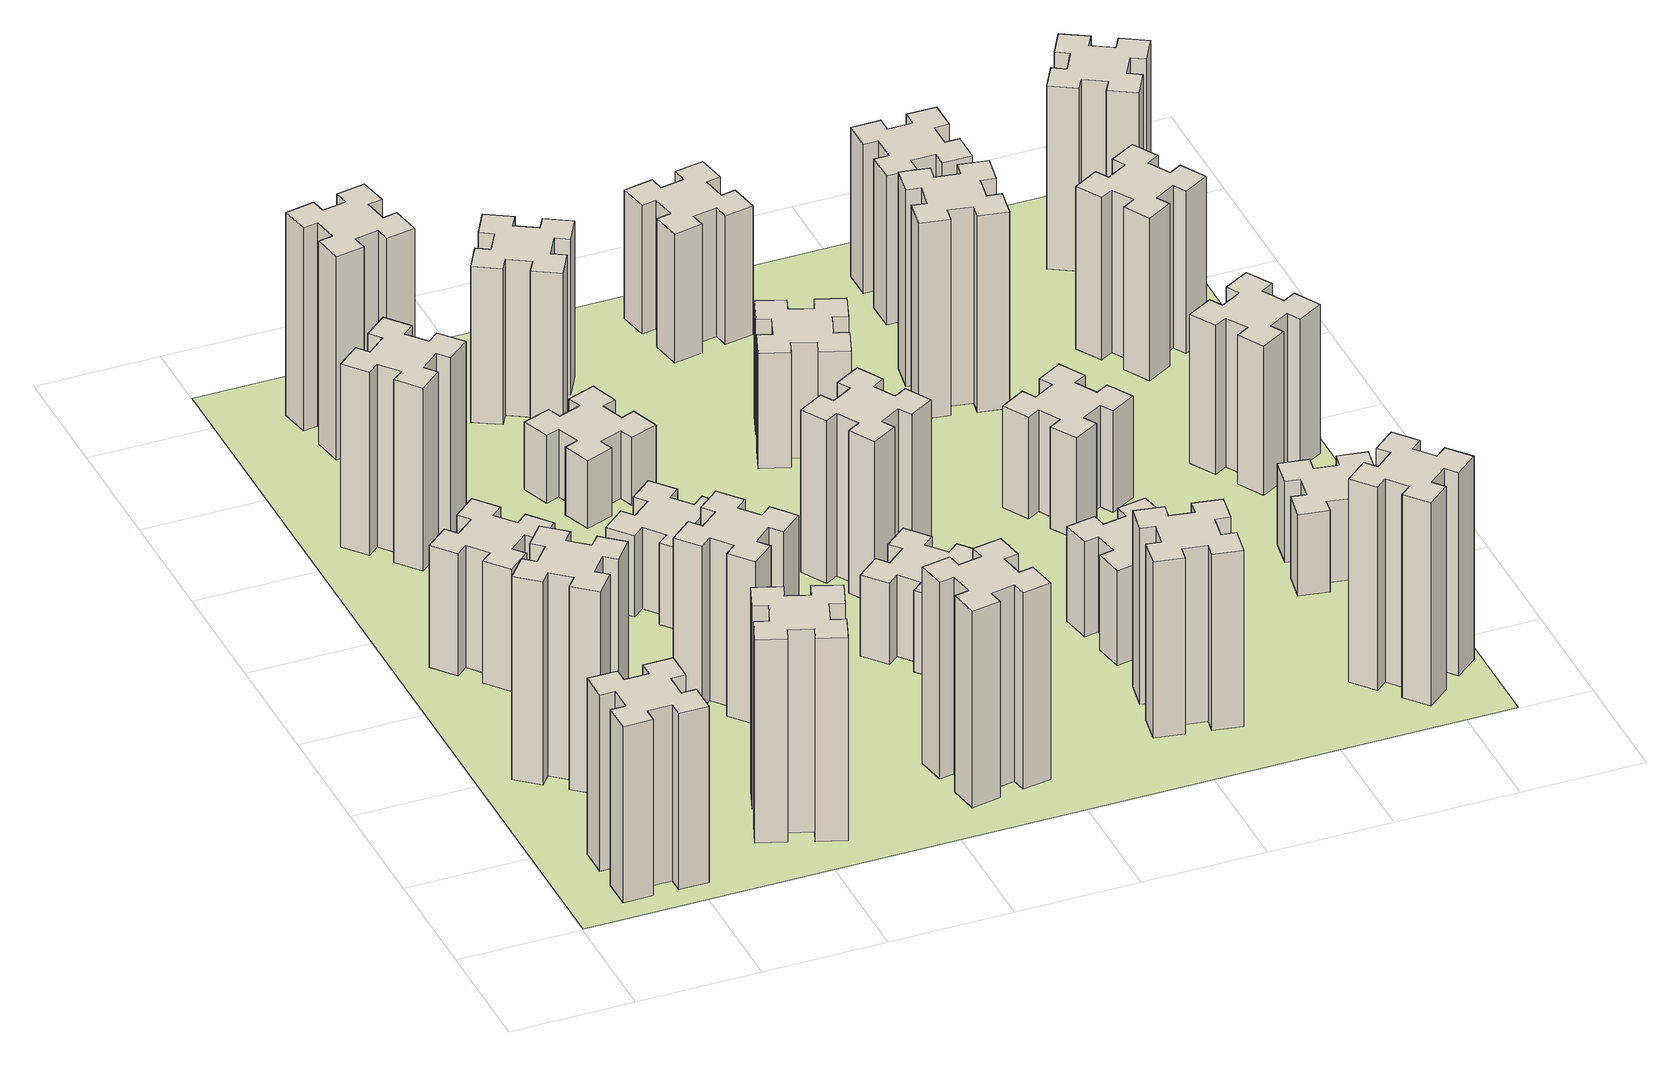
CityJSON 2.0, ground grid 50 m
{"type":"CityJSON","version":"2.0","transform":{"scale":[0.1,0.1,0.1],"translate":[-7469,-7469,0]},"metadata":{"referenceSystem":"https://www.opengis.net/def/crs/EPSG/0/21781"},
"CityObjects":{
"building1":{"type":"Building","attributes":{"class":"1000","function":"1000","usage":"1000","yearOfConstruction":2016,"roofType":"1000","measuredHeight":78,"storeysAboveGround":30,"storeysBelowGround":0},"geometry":[{"type":"Solid","lod":"1","boundaries":[[[[0,1,2,3,4,5,6,7,8,9,10,11,12,13,14,15,16,17,18,19]],[[17,16,20,21]],[[16,15,22,20]],[[15,14,23,22]],[[14,13,24,23]],[[13,12,25,24]],[[12,11,26,25]],[[11,10,27,26]],[[10,9,28,27]],[[9,8,29,28]],[[8,7,30,29]],[[7,6,31,30]],[[6,5,32,31]],[[5,4,33,32]],[[4,3,34,33]],[[3,2,35,34]],[[2,1,36,35]],[[1,0,37,36]],[[0,19,38,37]],[[19,18,39,38]],[[18,17,21,39]],[[24,25,26,27,28,29,30,31,32,33,34,35,36,37,38,39,21,20,22,23]]]]}]},
"building2":{"type":"Building","attributes":{"class":"1000","function":"1000","usage":"1000","yearOfConstruction":2016,"roofType":"1000","measuredHeight":90,"storeysAboveGround":30,"storeysBelowGround":0},"geometry":[{"type":"Solid","lod":"1","boundaries":[[[[40,41,42,43,44,45,46,47,48,49,50,51,52,53,54,55,56,57,58,59]],[[57,56,60,61]],[[56,55,62,60]],[[55,54,63,62]],[[54,53,64,63]],[[53,52,65,64]],[[52,51,66,65]],[[51,50,67,66]],[[50,49,68,67]],[[49,48,69,68]],[[48,47,70,69]],[[47,46,71,70]],[[46,45,72,71]],[[45,44,73,72]],[[44,43,74,73]],[[43,42,75,74]],[[42,41,76,75]],[[41,40,77,76]],[[40,59,78,77]],[[59,58,79,78]],[[58,57,61,79]],[[64,65,66,67,68,69,70,71,72,73,74,75,76,77,78,79,61,60,62,63]]]]}]},
"building3":{"type":"Building","attributes":{"class":"1000","function":"1000","usage":"1000","yearOfConstruction":2016,"roofType":"1000","measuredHeight":54,"storeysAboveGround":30,"storeysBelowGround":0},"geometry":[{"type":"Solid","lod":"1","boundaries":[[[[80,81,82,83,84,85,86,87,88,89,90,91,92,93,94,95,96,97,98,99]],[[97,96,100,101]],[[96,95,102,100]],[[95,94,103,102]],[[94,93,104,103]],[[93,92,105,104]],[[92,91,106,105]],[[91,90,107,106]],[[90,89,108,107]],[[89,88,109,108]],[[88,87,110,109]],[[87,86,111,110]],[[86,85,112,111]],[[85,84,113,112]],[[84,83,114,113]],[[83,82,115,114]],[[82,81,116,115]],[[81,80,117,116]],[[80,99,118,117]],[[99,98,119,118]],[[98,97,101,119]],[[104,105,106,107,108,109,110,111,112,113,114,115,116,117,118,119,101,100,102,103]]]]}]},
"building4":{"type":"Building","attributes":{"class":"1000","function":"1000","usage":"1000","yearOfConstruction":2016,"roofType":"1000","measuredHeight":90,"storeysAboveGround":30,"storeysBelowGround":0},"geometry":[{"type":"Solid","lod":"1","boundaries":[[[[120,121,122,123,124,125,126,127,128,129,130,131,132,133,134,135,136,137,138,139]],[[137,136,140,141]],[[136,135,142,140]],[[135,134,143,142]],[[134,133,144,143]],[[133,132,145,144]],[[132,131,146,145]],[[131,130,147,146]],[[130,129,148,147]],[[129,128,149,148]],[[128,127,150,149]],[[127,126,151,150]],[[126,125,152,151]],[[125,124,153,152]],[[124,123,154,153]],[[123,122,155,154]],[[122,121,156,155]],[[121,120,157,156]],[[120,139,158,157]],[[139,138,159,158]],[[138,137,141,159]],[[144,145,146,147,148,149,150,151,152,153,154,155,156,157,158,159,141,140,142,143]]]]}]},
"building5":{"type":"Building","attributes":{"class":"1000","function":"1000","usage":"1000","yearOfConstruction":2016,"roofType":"1000","measuredHeight":81,"storeysAboveGround":30,"storeysBelowGround":0},"geometry":[{"type":"Solid","lod":"1","boundaries":[[[[160,161,162,163,164,165,166,167,168,169,170,171,172,173,174,175,176,177,178,179]],[[177,176,180,181]],[[176,175,182,180]],[[175,174,183,182]],[[174,173,184,183]],[[173,172,185,184]],[[172,171,186,185]],[[171,170,187,186]],[[170,169,188,187]],[[169,168,189,188]],[[168,167,190,189]],[[167,166,191,190]],[[166,165,192,191]],[[165,164,193,192]],[[164,163,194,193]],[[163,162,195,194]],[[162,161,196,195]],[[161,160,197,196]],[[160,179,198,197]],[[179,178,199,198]],[[178,177,181,199]],[[184,185,186,187,188,189,190,191,192,193,194,195,196,197,198,199,181,180,182,183]]]]}]},
"building6":{"type":"Building","attributes":{"class":"1000","function":"1000","usage":"1000","yearOfConstruction":2016,"roofType":"1000","measuredHeight":90,"storeysAboveGround":30,"storeysBelowGround":0},"geometry":[{"type":"Solid","lod":"1","boundaries":[[[[200,201,202,203,204,205,206,207,208,209,210,211,212,213,214,215,216,217,218,219]],[[217,216,220,221]],[[216,215,222,220]],[[215,214,223,222]],[[214,213,224,223]],[[213,212,225,224]],[[212,211,226,225]],[[211,210,227,226]],[[210,209,228,227]],[[209,208,229,228]],[[208,207,230,229]],[[207,206,231,230]],[[206,205,232,231]],[[205,204,233,232]],[[204,203,234,233]],[[203,202,235,234]],[[202,201,236,235]],[[201,200,237,236]],[[200,219,238,237]],[[219,218,239,238]],[[218,217,221,239]],[[224,225,226,227,228,229,230,231,232,233,234,235,236,237,238,239,221,220,222,223]]]]}]},
"building7":{"type":"Building","attributes":{"class":"1000","function":"1000","usage":"1000","yearOfConstruction":2016,"roofType":"1000","measuredHeight":72,"storeysAboveGround":30,"storeysBelowGround":0},"geometry":[{"type":"Solid","lod":"1","boundaries":[[[[240,241,242,243,244,245,246,247,248,249,250,251,252,253,254,255,256,257,258,259]],[[257,256,260,261]],[[256,255,262,260]],[[255,254,263,262]],[[254,253,264,263]],[[253,252,265,264]],[[252,251,266,265]],[[251,250,267,266]],[[250,249,268,267]],[[249,248,269,268]],[[248,247,270,269]],[[247,246,271,270]],[[246,245,272,271]],[[245,244,273,272]],[[244,243,274,273]],[[243,242,275,274]],[[242,241,276,275]],[[241,240,277,276]],[[240,259,278,277]],[[259,258,279,278]],[[258,257,261,279]],[[264,265,266,267,268,269,270,271,272,273,274,275,276,277,278,279,261,260,262,263]]]]}]},
"building8":{"type":"Building","attributes":{"class":"1000","function":"1000","usage":"1000","yearOfConstruction":2016,"roofType":"1000","measuredHeight":36,"storeysAboveGround":30,"storeysBelowGround":0},"geometry":[{"type":"Solid","lod":"1","boundaries":[[[[280,281,282,283,284,285,286,287,288,289,290,291,292,293,294,295,296,297,298,299]],[[297,296,300,301]],[[296,295,302,300]],[[295,294,303,302]],[[294,293,304,303]],[[293,292,305,304]],[[292,291,306,305]],[[291,290,307,306]],[[290,289,308,307]],[[289,288,309,308]],[[288,287,310,309]],[[287,286,311,310]],[[286,285,312,311]],[[285,284,313,312]],[[284,283,314,313]],[[283,282,315,314]],[[282,281,316,315]],[[281,280,317,316]],[[280,299,318,317]],[[299,298,319,318]],[[298,297,301,319]],[[304,305,306,307,308,309,310,311,312,313,314,315,316,317,318,319,301,300,302,303]]]]}]},
"building9":{"type":"Building","attributes":{"class":"1000","function":"1000","usage":"1000","yearOfConstruction":2016,"roofType":"1000","measuredHeight":87,"storeysAboveGround":30,"storeysBelowGround":0},"geometry":[{"type":"Solid","lod":"1","boundaries":[[[[320,321,322,323,324,325,326,327,328,329,330,331,332,333,334,335,336,337,338,339]],[[337,336,340,341]],[[336,335,342,340]],[[335,334,343,342]],[[334,333,344,343]],[[333,332,345,344]],[[332,331,346,345]],[[331,330,347,346]],[[330,329,348,347]],[[329,328,349,348]],[[328,327,350,349]],[[327,326,351,350]],[[326,325,352,351]],[[325,324,353,352]],[[324,323,354,353]],[[323,322,355,354]],[[322,321,356,355]],[[321,320,357,356]],[[320,339,358,357]],[[339,338,359,358]],[[338,337,341,359]],[[344,345,346,347,348,349,350,351,352,353,354,355,356,357,358,359,341,340,342,343]]]]}]},
"building10":{"type":"Building","attributes":{"class":"1000","function":"1000","usage":"1000","yearOfConstruction":2016,"roofType":"1000","measuredHeight":30,"storeysAboveGround":30,"storeysBelowGround":0},"geometry":[{"type":"Solid","lod":"1","boundaries":[[[[360,361,362,363,364,365,366,367,368,369,370,371,372,373,374,375,376,377,378,379]],[[377,376,380,381]],[[376,375,382,380]],[[375,374,383,382]],[[374,373,384,383]],[[373,372,385,384]],[[372,371,386,385]],[[371,370,387,386]],[[370,369,388,387]],[[369,368,389,388]],[[368,367,390,389]],[[367,366,391,390]],[[366,365,392,391]],[[365,364,393,392]],[[364,363,394,393]],[[363,362,395,394]],[[362,361,396,395]],[[361,360,397,396]],[[360,379,398,397]],[[379,378,399,398]],[[378,377,381,399]],[[384,385,386,387,388,389,390,391,392,393,394,395,396,397,398,399,381,380,382,383]]]]}]},
"building11":{"type":"Building","attributes":{"class":"1000","function":"1000","usage":"1000","yearOfConstruction":2016,"roofType":"1000","measuredHeight":69,"storeysAboveGround":30,"storeysBelowGround":0},"geometry":[{"type":"Solid","lod":"1","boundaries":[[[[400,401,402,403,404,405,406,407,408,409,410,411,412,413,414,415,416,417,418,419]],[[417,416,420,421]],[[416,415,422,420]],[[415,414,423,422]],[[414,413,424,423]],[[413,412,425,424]],[[412,411,426,425]],[[411,410,427,426]],[[410,409,428,427]],[[409,408,429,428]],[[408,407,430,429]],[[407,406,431,430]],[[406,405,432,431]],[[405,404,433,432]],[[404,403,434,433]],[[403,402,435,434]],[[402,401,436,435]],[[401,400,437,436]],[[400,419,438,437]],[[419,418,439,438]],[[418,417,421,439]],[[424,425,426,427,428,429,430,431,432,433,434,435,436,437,438,439,421,420,422,423]]]]}]},
"building12":{"type":"Building","attributes":{"class":"1000","function":"1000","usage":"1000","yearOfConstruction":2016,"roofType":"1000","measuredHeight":36,"storeysAboveGround":30,"storeysBelowGround":0},"geometry":[{"type":"Solid","lod":"1","boundaries":[[[[440,441,442,443,444,445,446,447,448,449,450,451,452,453,454,455,456,457,458,459]],[[457,456,460,461]],[[456,455,462,460]],[[455,454,463,462]],[[454,453,464,463]],[[453,452,465,464]],[[452,451,466,465]],[[451,450,467,466]],[[450,449,468,467]],[[449,448,469,468]],[[448,447,470,469]],[[447,446,471,470]],[[446,445,472,471]],[[445,444,473,472]],[[444,443,474,473]],[[443,442,475,474]],[[442,441,476,475]],[[441,440,477,476]],[[440,459,478,477]],[[459,458,479,478]],[[458,457,461,479]],[[464,465,466,467,468,469,470,471,472,473,474,475,476,477,478,479,461,460,462,463]]]]}]},
"building13":{"type":"Building","attributes":{"class":"1000","function":"1000","usage":"1000","yearOfConstruction":2016,"roofType":"1000","measuredHeight":72,"storeysAboveGround":30,"storeysBelowGround":0},"geometry":[{"type":"Solid","lod":"1","boundaries":[[[[480,481,482,483,484,485,486,487,488,489,490,491,492,493,494,495,496,497,498,499]],[[497,496,500,501]],[[496,495,502,500]],[[495,494,503,502]],[[494,493,504,503]],[[493,492,505,504]],[[492,491,506,505]],[[491,490,507,506]],[[490,489,508,507]],[[489,488,509,508]],[[488,487,510,509]],[[487,486,511,510]],[[486,485,512,511]],[[485,484,513,512]],[[484,483,514,513]],[[483,482,515,514]],[[482,481,516,515]],[[481,480,517,516]],[[480,499,518,517]],[[499,498,519,518]],[[498,497,501,519]],[[504,505,506,507,508,509,510,511,512,513,514,515,516,517,518,519,501,500,502,503]]]]}]},
"building14":{"type":"Building","attributes":{"class":"1000","function":"1000","usage":"1000","yearOfConstruction":2016,"roofType":"1000","measuredHeight":51,"storeysAboveGround":30,"storeysBelowGround":0},"geometry":[{"type":"Solid","lod":"1","boundaries":[[[[520,521,522,523,524,525,526,527,528,529,530,531,532,533,534,535,536,537,538,539]],[[537,536,540,541]],[[536,535,542,540]],[[535,534,543,542]],[[534,533,544,543]],[[533,532,545,544]],[[532,531,546,545]],[[531,530,547,546]],[[530,529,548,547]],[[529,528,549,548]],[[528,527,550,549]],[[527,526,551,550]],[[526,525,552,551]],[[525,524,553,552]],[[524,523,554,553]],[[523,522,555,554]],[[522,521,556,555]],[[521,520,557,556]],[[520,539,558,557]],[[539,538,559,558]],[[538,537,541,559]],[[544,545,546,547,548,549,550,551,552,553,554,555,556,557,558,559,541,540,542,543]]]]}]},
"building15":{"type":"Building","attributes":{"class":"1000","function":"1000","usage":"1000","yearOfConstruction":2016,"roofType":"1000","measuredHeight":78,"storeysAboveGround":30,"storeysBelowGround":0},"geometry":[{"type":"Solid","lod":"1","boundaries":[[[[560,561,562,563,564,565,566,567,568,569,570,571,572,573,574,575,576,577,578,579]],[[577,576,580,581]],[[576,575,582,580]],[[575,574,583,582]],[[574,573,584,583]],[[573,572,585,584]],[[572,571,586,585]],[[571,570,587,586]],[[570,569,588,587]],[[569,568,589,588]],[[568,567,590,589]],[[567,566,591,590]],[[566,565,592,591]],[[565,564,593,592]],[[564,563,594,593]],[[563,562,595,594]],[[562,561,596,595]],[[561,560,597,596]],[[560,579,598,597]],[[579,578,599,598]],[[578,577,581,599]],[[584,585,586,587,588,589,590,591,592,593,594,595,596,597,598,599,581,580,582,583]]]]}]},
"building16":{"type":"Building","attributes":{"class":"1000","function":"1000","usage":"1000","yearOfConstruction":2016,"roofType":"1000","measuredHeight":57,"storeysAboveGround":30,"storeysBelowGround":0},"geometry":[{"type":"Solid","lod":"1","boundaries":[[[[600,601,602,603,604,605,606,607,608,609,610,611,612,613,614,615,616,617,618,619]],[[617,616,620,621]],[[616,615,622,620]],[[615,614,623,622]],[[614,613,624,623]],[[613,612,625,624]],[[612,611,626,625]],[[611,610,627,626]],[[610,609,628,627]],[[609,608,629,628]],[[608,607,630,629]],[[607,606,631,630]],[[606,605,632,631]],[[605,604,633,632]],[[604,603,634,633]],[[603,602,635,634]],[[602,601,636,635]],[[601,600,637,636]],[[600,619,638,637]],[[619,618,639,638]],[[618,617,621,639]],[[624,625,626,627,628,629,630,631,632,633,634,635,636,637,638,639,621,620,622,623]]]]}]},
"building17":{"type":"Building","attributes":{"class":"1000","function":"1000","usage":"1000","yearOfConstruction":2016,"roofType":"1000","measuredHeight":42,"storeysAboveGround":30,"storeysBelowGround":0},"geometry":[{"type":"Solid","lod":"1","boundaries":[[[[640,641,642,643,644,645,646,647,648,649,650,651,652,653,654,655,656,657,658,659]],[[657,656,660,661]],[[656,655,662,660]],[[655,654,663,662]],[[654,653,664,663]],[[653,652,665,664]],[[652,651,666,665]],[[651,650,667,666]],[[650,649,668,667]],[[649,648,669,668]],[[648,647,670,669]],[[647,646,671,670]],[[646,645,672,671]],[[645,644,673,672]],[[644,643,674,673]],[[643,642,675,674]],[[642,641,676,675]],[[641,640,677,676]],[[640,659,678,677]],[[659,658,679,678]],[[658,657,661,679]],[[664,665,666,667,668,669,670,671,672,673,674,675,676,677,678,679,661,660,662,663]]]]}]},
"building18":{"type":"Building","attributes":{"class":"1000","function":"1000","usage":"1000","yearOfConstruction":2016,"roofType":"1000","measuredHeight":45,"storeysAboveGround":30,"storeysBelowGround":0},"geometry":[{"type":"Solid","lod":"1","boundaries":[[[[680,681,682,683,684,685,686,687,688,689,690,691,692,693,694,695,696,697,698,699]],[[697,696,700,701]],[[696,695,702,700]],[[695,694,703,702]],[[694,693,704,703]],[[693,692,705,704]],[[692,691,706,705]],[[691,690,707,706]],[[690,689,708,707]],[[689,688,709,708]],[[688,687,710,709]],[[687,686,711,710]],[[686,685,712,711]],[[685,684,713,712]],[[684,683,714,713]],[[683,682,715,714]],[[682,681,716,715]],[[681,680,717,716]],[[680,699,718,717]],[[699,698,719,718]],[[698,697,701,719]],[[704,705,706,707,708,709,710,711,712,713,714,715,716,717,718,719,701,700,702,703]]]]}]},
"building19":{"type":"Building","attributes":{"class":"1000","function":"1000","usage":"1000","yearOfConstruction":2016,"roofType":"1000","measuredHeight":87,"storeysAboveGround":30,"storeysBelowGround":0},"geometry":[{"type":"Solid","lod":"1","boundaries":[[[[720,721,722,723,724,725,726,727,728,729,730,731,732,733,734,735,736,737,738,739]],[[737,736,740,741]],[[736,735,742,740]],[[735,734,743,742]],[[734,733,744,743]],[[733,732,745,744]],[[732,731,746,745]],[[731,730,747,746]],[[730,729,748,747]],[[729,728,749,748]],[[728,727,750,749]],[[727,726,751,750]],[[726,725,752,751]],[[725,724,753,752]],[[724,723,754,753]],[[723,722,755,754]],[[722,721,756,755]],[[721,720,757,756]],[[720,739,758,757]],[[739,738,759,758]],[[738,737,741,759]],[[744,745,746,747,748,749,750,751,752,753,754,755,756,757,758,759,741,740,742,743]]]]}]},
"building20":{"type":"Building","attributes":{"class":"1000","function":"1000","usage":"1000","yearOfConstruction":2016,"roofType":"1000","measuredHeight":90,"storeysAboveGround":30,"storeysBelowGround":0},"geometry":[{"type":"Solid","lod":"1","boundaries":[[[[760,761,762,763,764,765,766,767,768,769,770,771,772,773,774,775,776,777,778,779]],[[777,776,780,781]],[[776,775,782,780]],[[775,774,783,782]],[[774,773,784,783]],[[773,772,785,784]],[[772,771,786,785]],[[771,770,787,786]],[[770,769,788,787]],[[769,768,789,788]],[[768,767,790,789]],[[767,766,791,790]],[[766,765,792,791]],[[765,764,793,792]],[[764,763,794,793]],[[763,762,795,794]],[[762,761,796,795]],[[761,760,797,796]],[[760,779,798,797]],[[779,778,799,798]],[[778,777,781,799]],[[784,785,786,787,788,789,790,791,792,793,794,795,796,797,798,799,781,780,782,783]]]]}]},
"building21":{"type":"Building","attributes":{"class":"1000","function":"1000","usage":"1000","yearOfConstruction":2016,"roofType":"1000","measuredHeight":66,"storeysAboveGround":30,"storeysBelowGround":0},"geometry":[{"type":"Solid","lod":"1","boundaries":[[[[800,801,802,803,804,805,806,807,808,809,810,811,812,813,814,815,816,817,818,819]],[[817,816,820,821]],[[816,815,822,820]],[[815,814,823,822]],[[814,813,824,823]],[[813,812,825,824]],[[812,811,826,825]],[[811,810,827,826]],[[810,809,828,827]],[[809,808,829,828]],[[808,807,830,829]],[[807,806,831,830]],[[806,805,832,831]],[[805,804,833,832]],[[804,803,834,833]],[[803,802,835,834]],[[802,801,836,835]],[[801,800,837,836]],[[800,819,838,837]],[[819,818,839,838]],[[818,817,821,839]],[[824,825,826,827,828,829,830,831,832,833,834,835,836,837,838,839,821,820,822,823]]]]}]},
"building22":{"type":"Building","attributes":{"class":"1000","function":"1000","usage":"1000","yearOfConstruction":2016,"roofType":"1000","measuredHeight":36,"storeysAboveGround":30,"storeysBelowGround":0},"geometry":[{"type":"Solid","lod":"1","boundaries":[[[[840,841,842,843,844,845,846,847,848,849,850,851,852,853,854,855,856,857,858,859]],[[857,856,860,861]],[[856,855,862,860]],[[855,854,863,862]],[[854,853,864,863]],[[853,852,865,864]],[[852,851,866,865]],[[851,850,867,866]],[[850,849,868,867]],[[849,848,869,868]],[[848,847,870,869]],[[847,846,871,870]],[[846,845,872,871]],[[845,844,873,872]],[[844,843,874,873]],[[843,842,875,874]],[[842,841,876,875]],[[841,840,877,876]],[[840,859,878,877]],[[859,858,879,878]],[[858,857,861,879]],[[864,865,866,867,868,869,870,871,872,873,874,875,876,877,878,879,861,860,862,863]]]]}]},
"building23":{"type":"Building","attributes":{"class":"1000","function":"1000","usage":"1000","yearOfConstruction":2016,"roofType":"1000","measuredHeight":66,"storeysAboveGround":30,"storeysBelowGround":0},"geometry":[{"type":"Solid","lod":"1","boundaries":[[[[880,881,882,883,884,885,886,887,888,889,890,891,892,893,894,895,896,897,898,899]],[[897,896,900,901]],[[896,895,902,900]],[[895,894,903,902]],[[894,893,904,903]],[[893,892,905,904]],[[892,891,906,905]],[[891,890,907,906]],[[890,889,908,907]],[[889,888,909,908]],[[888,887,910,909]],[[887,886,911,910]],[[886,885,912,911]],[[885,884,913,912]],[[884,883,914,913]],[[883,882,915,914]],[[882,881,916,915]],[[881,880,917,916]],[[880,899,918,917]],[[899,898,919,918]],[[898,897,901,919]],[[904,905,906,907,908,909,910,911,912,913,914,915,916,917,918,919,901,900,902,903]]]]}]},
"building24":{"type":"Building","attributes":{"class":"1000","function":"1000","usage":"1000","yearOfConstruction":2016,"roofType":"1000","measuredHeight":72,"storeysAboveGround":30,"storeysBelowGround":0},"geometry":[{"type":"Solid","lod":"1","boundaries":[[[[920,921,922,923,924,925,926,927,928,929,930,931,932,933,934,935,936,937,938,939]],[[937,936,940,941]],[[936,935,942,940]],[[935,934,943,942]],[[934,933,944,943]],[[933,932,945,944]],[[932,931,946,945]],[[931,930,947,946]],[[930,929,948,947]],[[929,928,949,948]],[[928,927,950,949]],[[927,926,951,950]],[[926,925,952,951]],[[925,924,953,952]],[[924,923,954,953]],[[923,922,955,954]],[[922,921,956,955]],[[921,920,957,956]],[[920,939,958,957]],[[939,938,959,958]],[[938,937,941,959]],[[944,945,946,947,948,949,950,951,952,953,954,955,956,957,958,959,941,940,942,943]]]]}]},
"building25":{"type":"Building","attributes":{"class":"1000","function":"1000","usage":"1000","yearOfConstruction":2016,"roofType":"1000","measuredHeight":81,"storeysAboveGround":30,"storeysBelowGround":0},"geometry":[{"type":"Solid","lod":"1","boundaries":[[[[960,961,962,963,964,965,966,967,968,969,970,971,972,973,974,975,976,977,978,979]],[[977,976,980,981]],[[976,975,982,980]],[[975,974,983,982]],[[974,973,984,983]],[[973,972,985,984]],[[972,971,986,985]],[[971,970,987,986]],[[970,969,988,987]],[[969,968,989,988]],[[968,967,990,989]],[[967,966,991,990]],[[966,965,992,991]],[[965,964,993,992]],[[964,963,994,993]],[[963,962,995,994]],[[962,961,996,995]],[[961,960,997,996]],[[960,979,998,997]],[[979,978,999,998]],[[978,977,981,999]],[[984,985,986,987,988,989,990,991,992,993,994,995,996,997,998,999,981,980,982,983]]]]}]},
"landuse1":{"type":"LandUse","attributes":{"name":"plot1","function":"1010"},"geometry":[{"type":"MultiSurface","lod":"1","boundaries":[[[1000,1001,1002,1003]]]}]}
},
"vertices":[
[265,325,0],[265,225,0],[205,225,0],[205,105,0],[325,105,0],[325,165,0],[425,165,0],[425,105,0],[545,105,0],[545,225,0],[485,225,0],[485,325,0],[545,325,0],[545,445,0],[425,445,0],[425,385,0],[325,385,0],[325,445,0],[205,445,0],[205,325,0],[325,385,780],[325,445,780],[425,385,780],[425,445,780],[545,445,780],[545,325,780],[485,325,780],[485,225,780],[545,225,780],[545,105,780],[425,105,780],[425,165,780],[325,165,780],[325,105,780],[205,105,780],[205,225,780],[265,225,780],[265,325,780],[205,325,780],[205,445,780],
[484,1067,0],[408,1132,0],[446,1178,0],[354,1255,0],[277,1163,0],[323,1124,0],[259,1048,0],[213,1086,0],[136,994,0],[228,917,0],[266,963,0],[343,899,0],[304,853,0],[396,776,0],[473,868,0],[427,906,0],[492,983,0],[538,944,0],[615,1036,0],[523,1113,0],[492,983,900],[538,944,900],[427,906,900],[473,868,900],[396,776,900],[304,853,900],[343,899,900],[266,963,900],[228,917,900],[136,994,900],[213,1086,900],[259,1048,900],[323,1124,900],[277,1163,900],[354,1255,900],[446,1178,900],[408,1132,900],[484,1067,900],[523,1113,900],[615,1036,900],
[492,1788,0],[427,1864,0],[473,1903,0],[396,1995,0],[304,1918,0],[343,1872,0],[266,1807,0],[228,1853,0],[136,1776,0],[213,1684,0],[259,1723,0],[323,1646,0],[277,1608,0],[354,1516,0],[446,1593,0],[408,1639,0],[484,1703,0],[523,1657,0],[615,1734,0],[538,1826,0],[484,1703,540],[523,1657,540],[408,1639,540],[446,1593,540],[354,1516,540],[277,1608,540],[323,1646,540],[259,1723,540],[213,1684,540],[136,1776,540],[228,1853,540],[266,1807,540],[343,1872,540],[304,1918,540],[396,1995,540],[473,1903,540],[427,1864,540],[492,1788,540],[538,1826,540],[615,1734,540],
[929,460,0],[895,366,0],[839,387,0],[797,274,0],[910,233,0],[931,289,0],[1025,255,0],[1004,199,0],[1117,157,0],[1158,270,0],[1102,291,0],[1136,385,0],[1192,364,0],[1233,477,0],[1120,518,0],[1100,462,0],[1006,496,0],[1027,552,0],[914,593,0],[873,480,0],[1006,496,900],[1027,552,900],[1100,462,900],[1120,518,900],[1233,477,900],[1192,364,900],[1136,385,900],[1102,291,900],[1158,270,900],[1117,157,900],[1004,199,900],[1025,255,900],[931,289,900],[910,233,900],[797,274,900],[839,387,900],[895,366,900],[929,460,900],[873,480,900],[914,593,900],
[343,2712,0],[266,2647,0],[228,2693,0],[136,2616,0],[213,2524,0],[259,2563,0],[323,2486,0],[277,2448,0],[354,2356,0],[446,2433,0],[408,2479,0],[484,2543,0],[523,2497,0],[615,2574,0],[538,2666,0],[492,2628,0],[427,2704,0],[473,2743,0],[396,2835,0],[304,2758,0],[427,2704,810],[473,2743,810],[492,2628,810],[538,2666,810],[615,2574,810],[523,2497,810],[484,2543,810],[408,2479,810],[446,2433,810],[354,2356,810],[277,2448,810],[323,2486,810],[259,2563,810],[213,2524,810],[136,2616,810],[228,2693,810],[266,2647,810],[343,2712,810],[304,2758,810],[396,2835,810],
[592,3305,0],[575,3404,0],[634,3414,0],[613,3532,0],[495,3511,0],[505,3452,0],[407,3435,0],[397,3494,0],[278,3473,0],[299,3355,0],[358,3365,0],[376,3267,0],[317,3257,0],[337,3138,0],[456,3159,0],[445,3218,0],[544,3236,0],[554,3177,0],[672,3197,0],[651,3316,0],[544,3236,900],[554,3177,900],[445,3218,900],[456,3159,900],[337,3138,900],[317,3257,900],[376,3267,900],[358,3365,900],[299,3355,900],[278,3473,900],[397,3494,900],[407,3435,900],[505,3452,900],[495,3511,900],[613,3532,900],[634,3414,900],[575,3404,900],[592,3305,900],[651,3316,900],[672,3197,900],
[1083,1332,0],[1006,1267,0],[968,1313,0],[876,1236,0],[953,1144,0],[999,1183,0],[1063,1106,0],[1017,1068,0],[1094,976,0],[1186,1053,0],[1148,1099,0],[1224,1163,0],[1263,1117,0],[1355,1194,0],[1278,1286,0],[1232,1248,0],[1167,1324,0],[1213,1363,0],[1136,1455,0],[1044,1378,0],[1167,1324,720],[1213,1363,720],[1232,1248,720],[1278,1286,720],[1355,1194,720],[1263,1117,720],[1224,1163,720],[1148,1099,720],[1186,1053,720],[1094,976,720],[1017,1068,720],[1063,1106,720],[999,1183,720],[953,1144,720],[876,1236,720],[968,1313,720],[1006,1267,720],[1083,1332,720],[1044,1378,720],[1136,1455,720],
[1232,1888,0],[1167,1964,0],[1213,2003,0],[1136,2095,0],[1044,2018,0],[1083,1972,0],[1006,1907,0],[968,1953,0],[876,1876,0],[953,1784,0],[999,1823,0],[1063,1746,0],[1017,1708,0],[1094,1616,0],[1186,1693,0],[1148,1739,0],[1224,1803,0],[1263,1757,0],[1355,1834,0],[1278,1926,0],[1224,1803,360],[1263,1757,360],[1148,1739,360],[1186,1693,360],[1094,1616,360],[1017,1708,360],[1063,1746,360],[999,1823,360],[953,1784,360],[876,1876,360],[968,1953,360],[1006,1907,360],[1083,1972,360],[1044,2018,360],[1136,2095,360],[1213,2003,360],[1167,1964,360],[1232,1888,360],[1278,1926,360],[1355,1834,360],
[1785,492,0],[1687,475,0],[1677,534,0],[1558,513,0],[1579,395,0],[1638,405,0],[1656,307,0],[1597,297,0],[1617,178,0],[1736,199,0],[1725,258,0],[1824,276,0],[1834,217,0],[1952,237,0],[1931,356,0],[1872,345,0],[1855,444,0],[1914,454,0],[1893,572,0],[1775,551,0],[1855,444,870],[1914,454,870],[1872,345,870],[1931,356,870],[1952,237,870],[1834,217,870],[1824,276,870],[1725,258,870],[1736,199,870],[1617,178,870],[1597,297,870],[1656,307,870],[1638,405,870],[1579,395,870],[1558,513,870],[1677,534,870],[1687,475,870],[1785,492,870],[1775,551,870],[1893,572,870],
[1106,2475,0],[1200,2509,0],[1220,2453,0],[1333,2494,0],[1292,2607,0],[1236,2586,0],[1202,2680,0],[1258,2700,0],[1217,2813,0],[1104,2772,0],[1125,2716,0],[1031,2682,0],[1010,2738,0],[897,2697,0],[939,2584,0],[995,2605,0],[1029,2511,0],[973,2490,0],[1014,2377,0],[1127,2419,0],[1029,2511,300],[973,2490,300],[995,2605,300],[939,2584,300],[897,2697,300],[1010,2738,300],[1031,2682,300],[1125,2716,300],[1104,2772,300],[1217,2813,300],[1258,2700,300],[1202,2680,300],[1236,2586,300],[1292,2607,300],[1333,2494,300],[1220,2453,300],[1200,2509,300],[1106,2475,300],[1127,2419,300],[1014,2377,300],
[1186,3137,0],[1236,3224,0],[1288,3194,0],[1348,3298,0],[1244,3358,0],[1214,3306,0],[1127,3356,0],[1157,3408,0],[1053,3468,0],[993,3364,0],[1045,3334,0],[995,3247,0],[943,3277,0],[883,3173,0],[987,3113,0],[1017,3165,0],[1104,3115,0],[1074,3063,0],[1178,3003,0],[1238,3107,0],[1104,3115,690],[1074,3063,690],[1017,3165,690],[987,3113,690],[883,3173,690],[943,3277,690],[995,3247,690],[1045,3334,690],[993,3364,690],[1053,3468,690],[1157,3408,690],[1127,3356,690],[1214,3306,690],[1244,3358,690],[1348,3298,690],[1288,3194,690],[1236,3224,690],[1186,3137,690],[1238,3107,690],[1178,3003,690],
[1823,1332,0],[1746,1267,0],[1708,1313,0],[1616,1236,0],[1693,1144,0],[1739,1183,0],[1803,1106,0],[1757,1068,0],[1834,976,0],[1926,1053,0],[1888,1099,0],[1964,1163,0],[2003,1117,0],[2095,1194,0],[2018,1286,0],[1972,1248,0],[1907,1324,0],[1953,1363,0],[1876,1455,0],[1784,1378,0],[1907,1324,360],[1953,1363,360],[1972,1248,360],[2018,1286,360],[2095,1194,360],[2003,1117,360],[1964,1163,360],[1888,1099,360],[1926,1053,360],[1834,976,360],[1757,1068,360],[1803,1106,360],[1739,1183,360],[1693,1144,360],[1616,1236,360],[1708,1313,360],[1746,1267,360],[1823,1332,360],[1784,1378,360],[1876,1455,360],
[1976,1767,0],[1926,1854,0],[1978,1884,0],[1918,1988,0],[1814,1928,0],[1844,1876,0],[1757,1826,0],[1727,1878,0],[1623,1818,0],[1683,1714,0],[1735,1744,0],[1785,1657,0],[1733,1627,0],[1793,1523,0],[1897,1583,0],[1867,1635,0],[1954,1685,0],[1984,1633,0],[2088,1693,0],[2028,1797,0],[1954,1685,720],[1984,1633,720],[1867,1635,720],[1897,1583,720],[1793,1523,720],[1733,1627,720],[1785,1657,720],[1735,1744,720],[1683,1714,720],[1623,1818,720],[1727,1878,720],[1757,1826,720],[1844,1876,720],[1814,1928,720],[1918,1988,720],[1978,1884,720],[1926,1854,720],[1976,1767,720],[2028,1797,720],[2088,1693,720],
[2040,2682,0],[1946,2716,0],[1967,2772,0],[1854,2813,0],[1813,2700,0],[1869,2680,0],[1835,2586,0],[1779,2607,0],[1737,2494,0],[1850,2453,0],[1871,2509,0],[1965,2475,0],[1944,2419,0],[2057,2377,0],[2098,2490,0],[2042,2511,0],[2076,2605,0],[2132,2584,0],[2173,2697,0],[2060,2738,0],[2076,2605,510],[2132,2584,510],[2042,2511,510],[2098,2490,510],[2057,2377,510],[1944,2419,510],[1965,2475,510],[1871,2509,510],[1850,2453,510],[1737,2494,510],[1779,2607,510],[1835,2586,510],[1869,2680,510],[1813,2700,510],[1854,2813,510],[1967,2772,510],[1946,2716,510],[2040,2682,510],[2060,2738,510],[2173,2697,510],
[2496,544,0],[2478,445,0],[2419,456,0],[2398,337,0],[2517,317,0],[2527,376,0],[2625,358,0],[2615,299,0],[2733,278,0],[2754,397,0],[2695,407,0],[2712,505,0],[2771,495,0],[2792,613,0],[2674,634,0],[2664,575,0],[2565,592,0],[2576,651,0],[2457,672,0],[2437,554,0],[2565,592,780],[2576,651,780],[2664,575,780],[2674,634,780],[2792,613,780],[2771,495,780],[2712,505,780],[2695,407,780],[2754,397,780],[2733,278,780],[2615,299,780],[2625,358,780],[2527,376,780],[2517,317,780],[2398,337,780],[2419,456,780],[2478,445,780],[2496,544,780],[2437,554,780],[2457,672,780],
[1738,3465,0],[1756,3367,0],[1697,3357,0],[1717,3238,0],[1836,3259,0],[1825,3318,0],[1924,3336,0],[1934,3277,0],[2052,3297,0],[2031,3416,0],[1972,3405,0],[1955,3504,0],[2014,3514,0],[1993,3632,0],[1875,3611,0],[1885,3552,0],[1787,3535,0],[1777,3594,0],[1658,3573,0],[1679,3455,0],[1787,3535,570],[1777,3594,570],[1885,3552,570],[1875,3611,570],[1993,3632,570],[2014,3514,570],[1955,3504,570],[1972,3405,570],[2031,3416,570],[2052,3297,570],[1934,3277,570],[1924,3336,570],[1825,3318,570],[1836,3259,570],[1717,3238,570],[1697,3357,570],[1756,3367,570],[1738,3465,570],[1679,3455,570],[1658,3573,570],
[2625,1132,0],[2527,1115,0],[2517,1174,0],[2398,1153,0],[2419,1035,0],[2478,1045,0],[2496,947,0],[2437,937,0],[2457,818,0],[2576,839,0],[2565,898,0],[2664,916,0],[2674,857,0],[2792,877,0],[2771,996,0],[2712,985,0],[2695,1084,0],[2754,1094,0],[2733,1212,0],[2615,1191,0],[2695,1084,420],[2754,1094,420],[2712,985,420],[2771,996,420],[2792,877,420],[2674,857,420],[2664,916,420],[2565,898,420],[2576,839,420],[2457,818,420],[2437,937,420],[2496,947,420],[2478,1045,420],[2419,1035,420],[2398,1153,420],[2517,1174,420],[2527,1115,420],[2625,1132,420],[2615,1191,420],[2733,1212,420],
[2575,1844,0],[2625,1757,0],[2573,1727,0],[2633,1623,0],[2737,1683,0],[2707,1735,0],[2794,1785,0],[2824,1733,0],[2928,1793,0],[2868,1897,0],[2816,1867,0],[2766,1954,0],[2818,1984,0],[2758,2088,0],[2654,2028,0],[2684,1976,0],[2597,1926,0],[2567,1978,0],[2463,1918,0],[2523,1814,0],[2597,1926,450],[2567,1978,450],[2684,1976,450],[2654,2028,450],[2758,2088,450],[2818,1984,450],[2766,1954,450],[2816,1867,450],[2868,1897,450],[2928,1793,450],[2824,1733,450],[2794,1785,450],[2707,1735,450],[2737,1683,450],[2633,1623,450],[2573,1727,450],[2625,1757,450],[2575,1844,450],[2523,1814,450],[2463,1918,450],
[2527,2596,0],[2625,2578,0],[2615,2519,0],[2733,2498,0],[2754,2617,0],[2695,2627,0],[2712,2725,0],[2771,2715,0],[2792,2833,0],[2674,2854,0],[2664,2795,0],[2565,2812,0],[2576,2871,0],[2457,2892,0],[2437,2774,0],[2496,2764,0],[2478,2665,0],[2419,2676,0],[2398,2557,0],[2517,2537,0],[2478,2665,870],[2419,2676,870],[2496,2764,870],[2437,2774,870],[2457,2892,870],[2576,2871,870],[2565,2812,870],[2664,2795,870],[2674,2854,870],[2792,2833,870],[2771,2715,870],[2712,2725,870],[2695,2627,870],[2754,2617,870],[2733,2498,870],[2615,2519,870],[2625,2578,870],[2527,2596,870],[2517,2537,870],[2398,2557,870],
[3468,259,0],[3544,323,0],[3583,277,0],[3675,354,0],[3598,446,0],[3552,408,0],[3487,484,0],[3533,523,0],[3456,615,0],[3364,538,0],[3403,492,0],[3326,427,0],[3288,473,0],[3196,396,0],[3273,304,0],[3319,343,0],[3383,266,0],[3337,228,0],[3414,136,0],[3506,213,0],[3383,266,900],[3337,228,900],[3319,343,900],[3273,304,900],[3196,396,900],[3288,473,900],[3326,427,900],[3403,492,900],[3364,538,900],[3456,615,900],[3533,523,900],[3487,484,900],[3552,408,900],[3598,446,900],[3675,354,900],[3583,277,900],[3544,323,900],[3468,259,900],[3506,213,900],[3414,136,900],
[2805,3285,0],[2805,3385,0],[2865,3385,0],[2865,3505,0],[2745,3505,0],[2745,3445,0],[2645,3445,0],[2645,3505,0],[2525,3505,0],[2525,3385,0],[2585,3385,0],[2585,3285,0],[2525,3285,0],[2525,3165,0],[2645,3165,0],[2645,3225,0],[2745,3225,0],[2745,3165,0],[2865,3165,0],[2865,3285,0],[2745,3225,660],[2745,3165,660],[2645,3225,660],[2645,3165,660],[2525,3165,660],[2525,3285,660],[2585,3285,660],[2585,3385,660],[2525,3385,660],[2525,3505,660],[2645,3505,660],[2645,3445,660],[2745,3445,660],[2745,3505,660],[2865,3505,660],[2865,3385,660],[2805,3385,660],[2805,3285,660],[2865,3285,660],[2865,3165,660],
[3367,1016,0],[3465,998,0],[3455,939,0],[3573,918,0],[3594,1037,0],[3535,1047,0],[3552,1145,0],[3611,1135,0],[3632,1253,0],[3514,1274,0],[3504,1215,0],[3405,1232,0],[3416,1291,0],[3297,1312,0],[3277,1194,0],[3336,1184,0],[3318,1085,0],[3259,1096,0],[3238,977,0],[3357,957,0],[3318,1085,360],[3259,1096,360],[3336,1184,360],[3277,1194,360],[3297,1312,360],[3416,1291,360],[3405,1232,360],[3504,1215,360],[3514,1274,360],[3632,1253,360],[3611,1135,360],[3552,1145,360],[3535,1047,360],[3594,1037,360],[3573,918,360],[3455,939,360],[3465,998,360],[3367,1016,360],[3357,957,360],[3238,977,360],
[3556,1867,0],[3506,1954,0],[3558,1984,0],[3498,2088,0],[3394,2028,0],[3424,1976,0],[3337,1926,0],[3307,1978,0],[3203,1918,0],[3263,1814,0],[3315,1844,0],[3365,1757,0],[3313,1727,0],[3373,1623,0],[3477,1683,0],[3447,1735,0],[3534,1785,0],[3564,1733,0],[3668,1793,0],[3608,1897,0],[3534,1785,660],[3564,1733,660],[3447,1735,660],[3477,1683,660],[3373,1623,660],[3313,1727,660],[3365,1757,660],[3315,1844,660],[3263,1814,660],[3203,1918,660],[3307,1978,660],[3337,1926,660],[3424,1976,660],[3394,2028,660],[3498,2088,660],[3558,1984,660],[3506,1954,660],[3556,1867,660],[3608,1897,660],[3668,1793,660],
[3456,2707,0],[3406,2794,0],[3458,2824,0],[3398,2928,0],[3294,2868,0],[3324,2816,0],[3237,2766,0],[3207,2818,0],[3103,2758,0],[3163,2654,0],[3215,2684,0],[3265,2597,0],[3213,2567,0],[3273,2463,0],[3377,2523,0],[3347,2575,0],[3434,2625,0],[3464,2573,0],[3568,2633,0],[3508,2737,0],[3434,2625,720],[3464,2573,720],[3347,2575,720],[3377,2523,720],[3273,2463,720],[3213,2567,720],[3265,2597,720],[3215,2684,720],[3163,2654,720],[3103,2758,720],[3207,2818,720],[3237,2766,720],[3324,2816,720],[3294,2868,720],[3398,2928,720],[3458,2824,720],[3406,2794,720],[3456,2707,720],[3508,2737,720],[3568,2633,720],
[3337,3265,0],[3424,3215,0],[3394,3163,0],[3498,3103,0],[3558,3207,0],[3506,3237,0],[3556,3324,0],[3608,3294,0],[3668,3398,0],[3564,3458,0],[3534,3406,0],[3447,3456,0],[3477,3508,0],[3373,3568,0],[3313,3464,0],[3365,3434,0],[3315,3347,0],[3263,3377,0],[3203,3273,0],[3307,3213,0],[3315,3347,810],[3263,3377,810],[3365,3434,810],[3313,3464,810],[3373,3568,810],[3477,3508,810],[3447,3456,810],[3534,3406,810],[3564,3458,810],[3668,3398,810],[3608,3294,810],[3556,3324,810],[3506,3237,810],[3558,3207,810],[3498,3103,810],[3394,3163,810],[3424,3215,810],[3337,3265,810],[3307,3213,810],[3203,3273,810],
[5,3705,0],[3705,3705,0],[3705,5,0],[5,5,0]
]}
